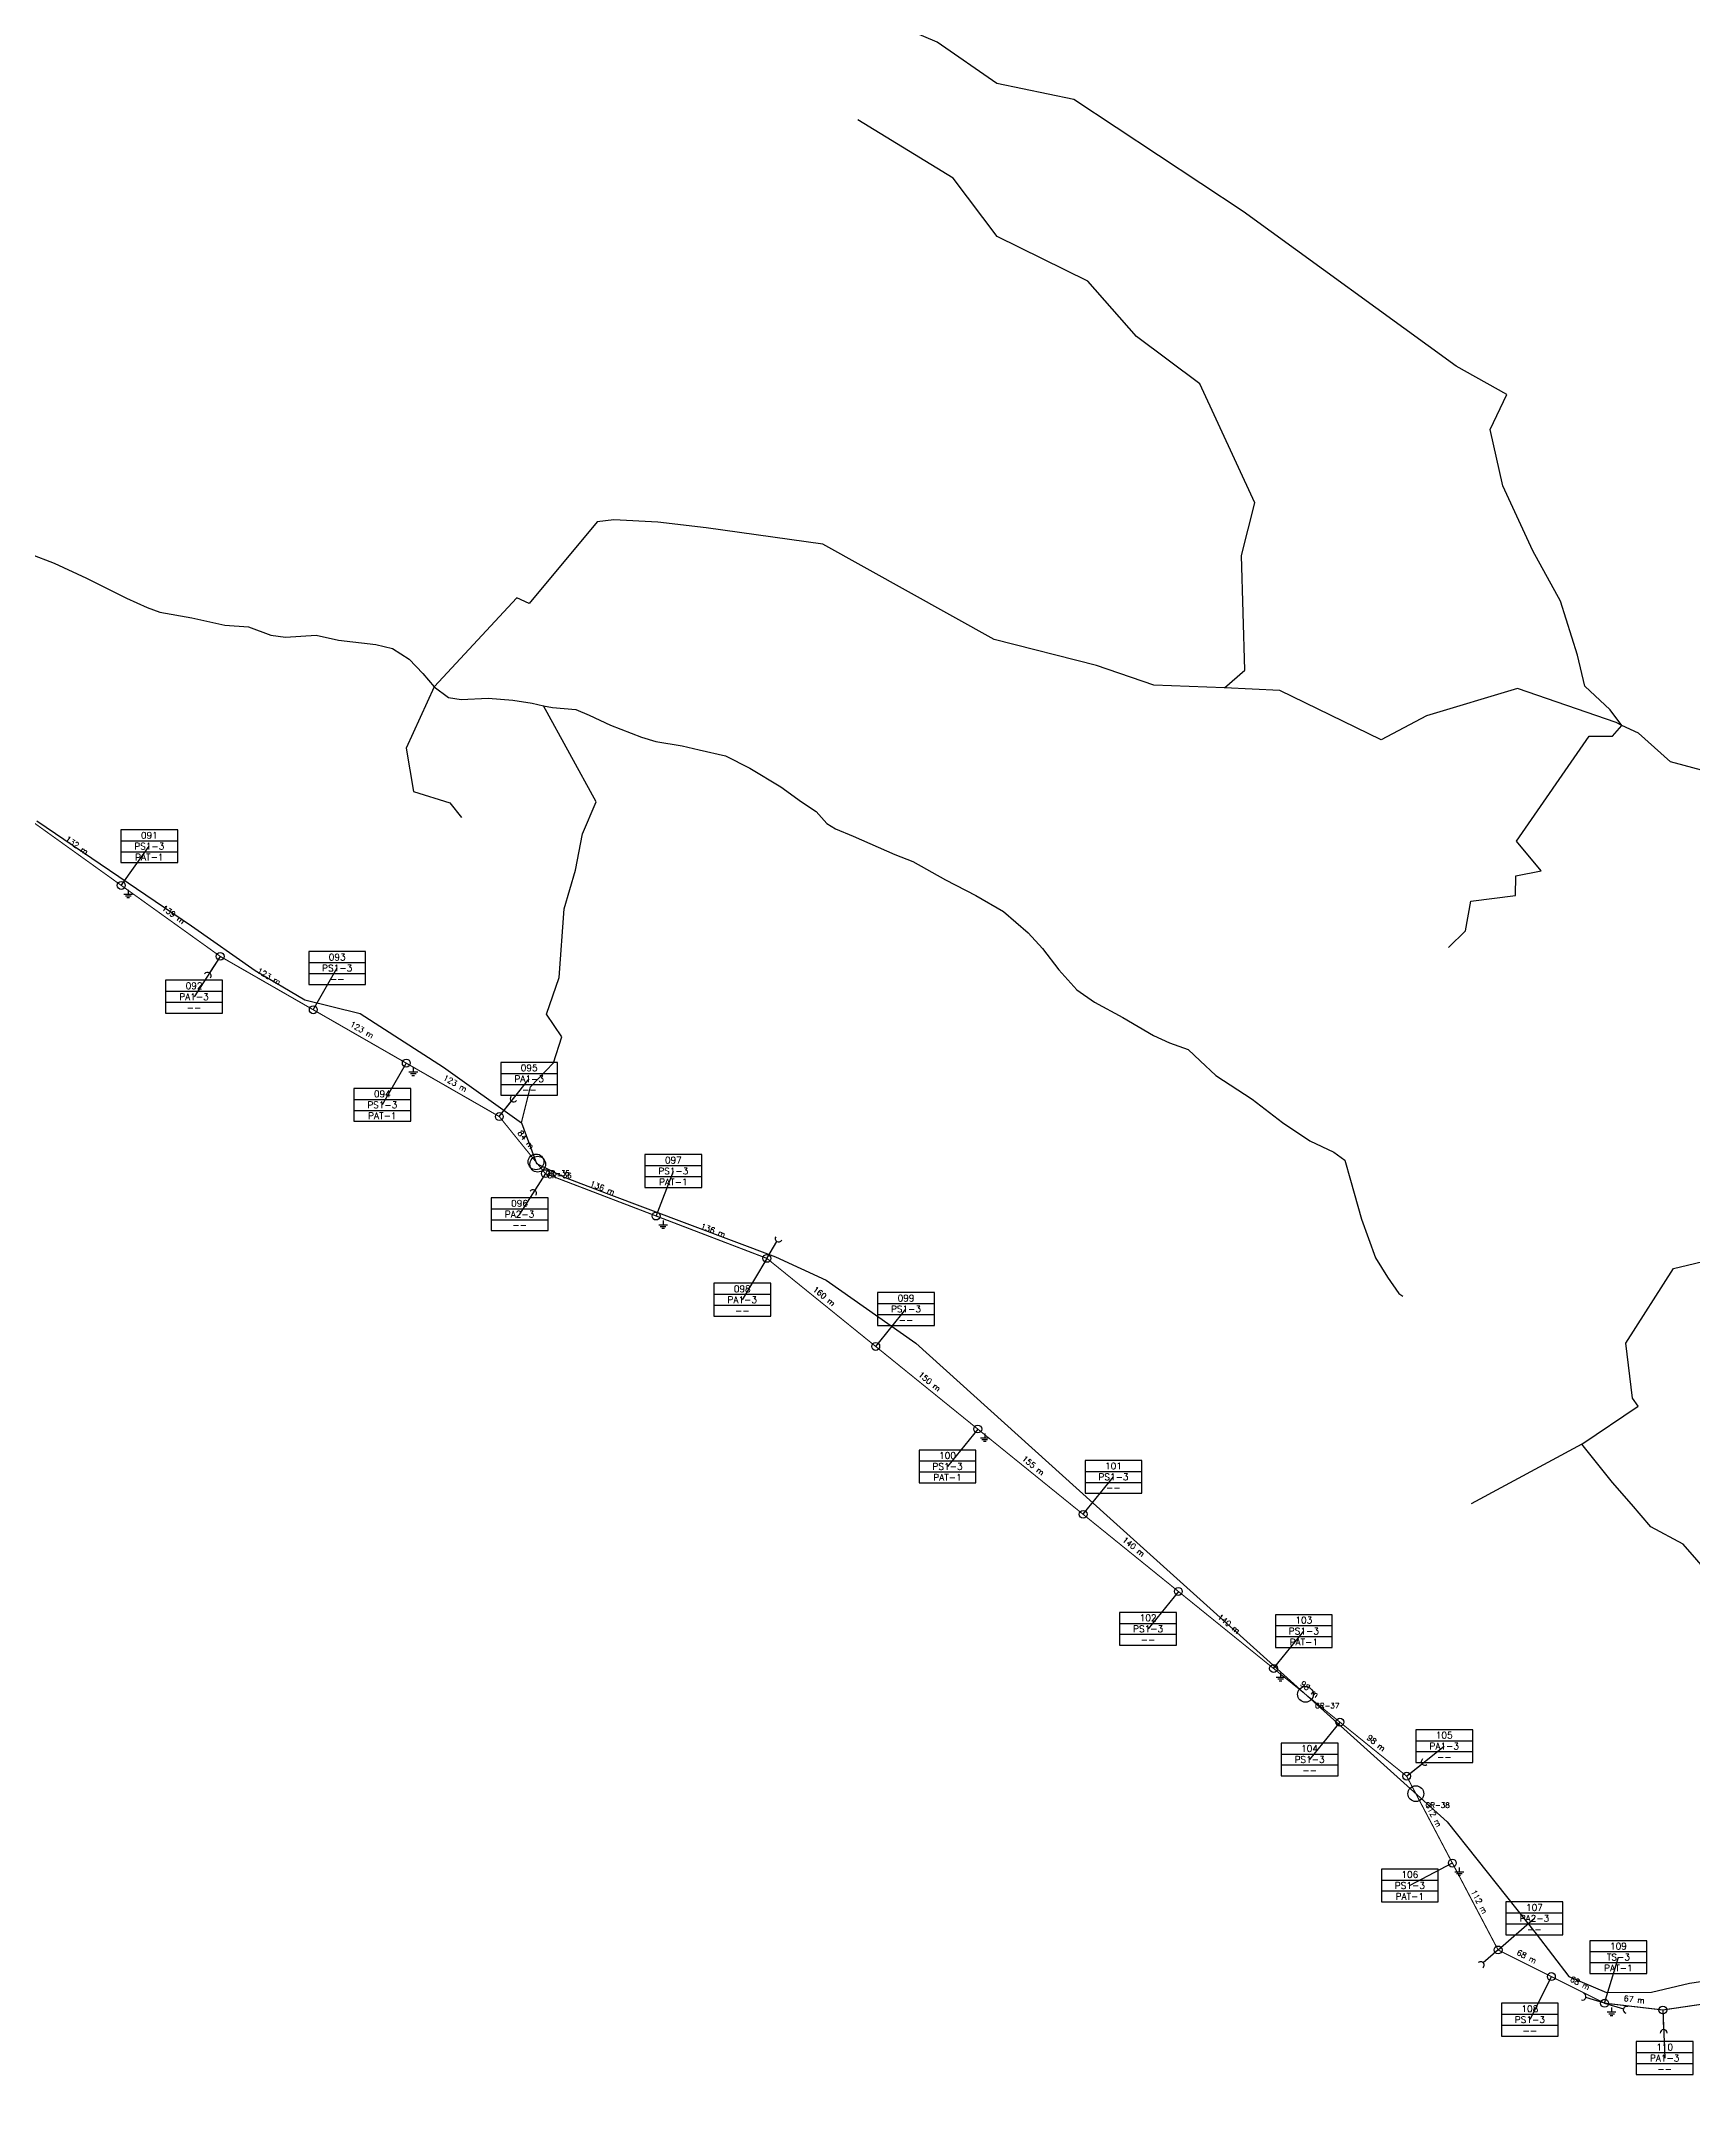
# Model space of a CAD drawing. Header units: metres. Extents: x 405922 to 419705, y 8261045 to 8275273.
# Drawn here: x 413096 to 414984, y 8261391 to 8263760 of the extents above; entities that cross this region are included whole.
import ezdxf
from ezdxf.enums import TextEntityAlignment as Align

# ---------------------------------------------------------------- set-up
doc = ezdxf.new("R2010")
doc.units = ezdxf.units.M
for name, color, linetype in [('CRUCES', 30, 'Continuous'), ('RP_CONDUCTOR', 5, 'Continuous'), ('RP_CUADROPOSTE', 5, 'Continuous'), ('RP_POSTE', 1, 'Continuous'), ('RP_PTIERRA', 2, 'Continuous'), ('RP_RETENIDA', 1, 'Continuous'), ('RP_VANO', 4, 'Continuous'), ('VIAS', 8, 'Continuous')]:
    doc.layers.add(name, color=color, linetype=linetype)
doc.styles.add('ROMANS', font='romans.shx')

# ---------------------------------------------------------------- blocks, each defined once
blk = doc.blocks.new('POSTE_LP')
blk.add_circle((0, 0), 0.9)
blk = doc.blocks.new('PAT')
for p, q in [((0, 0), (0, -1)), ((-1, -1), (1, -1)), ((-0.65, -1.4), (0.65, -1.4)), ((-0.3, -1.8), (0.3, -1.8))]:
    blk.add_line(p, q)
blk = doc.blocks.new('CUADRO_POSTE')
for p, q in [((0, 5), (13, 5)), ((0, 2.5), (13, 2.5))]:
    blk.add_line(p, q)
blk.add_lwpolyline([(0, 0), (13, 0), (13, 7.5), (0, 7.5)], close=True)
at = {"style": 'ROMANS'}
for tag, p in [('NUMERO', (6.5, 6.25)), ('ARMADO', (6.5, 3.75)), ('PAT', (6.5, 1.25))]:
    blk.add_attdef(tag, text='', height=1.5, dxfattribs=at).set_placement(p, align=Align.MIDDLE_CENTER)
blk = doc.blocks.new('RETENIDA')
blk.add_line((0, 0), (4.5, 0))
blk.add_arc((5.3, 0), 0.8, 90, 270)

msp = doc.modelspace()

# ---------------------------------------------------------------- linework, layer by layer
at = {"layer": 'CRUCES'}
for centre in [(413660.7, 8262479.8), (413662.7, 8262477.2), (414540.1, 8261871.3), (414666.3, 8261757.7)]:
    msp.add_circle(centre, 9, dxfattribs=at)
at = {"layer": 'RP_CONDUCTOR', "const_width": 1.25}
msp.add_lwpolyline([(412735.7, 8263119.3), (413299.8, 8262714.7), (413618.8, 8262531.6), (413671.5, 8262466.4), (413924.6, 8262369.5), (414655.8, 8261777.7), (414760.3, 8261579.1), (414882, 8261518.3), (414948.6, 8261510.5), (415043.6, 8261524.5), (415081.7, 8261552.6), (415391.3, 8261424.9), (415651.5, 8261391.6), (415812.3, 8261445.3), (415890.4, 8261519.8), (416017.8, 8261543.4)], dxfattribs=at)
at = {"layer": 'RP_CUADROPOSTE'}
for p, q in [((413186.7, 8262795.8), (413218.8, 8262840.5)), ((413299.8, 8262714.7), (413269.9, 8262668.6)), ((413406.2, 8262653.7), (413433.5, 8262701.4)), ((413512.5, 8262592.7), (413485.1, 8262544.9)), ((413618.8, 8262531.6), (413653, 8262574.7)), ((413671.5, 8262466.4), (413642, 8262419.9)), ((413798, 8262417.9), (413817.7, 8262469.3)), ((413924.6, 8262369.5), (413896.5, 8262322.2)), ((414049, 8262268.9), (414083.6, 8262311.6)), ((414165.6, 8262174.5), (414131, 8262131.7)), ((414286.1, 8262077), (414320.7, 8262119.7)), ((414394.9, 8261988.9), (414360.3, 8261946.1)), ((414503.7, 8261900.8), (414538.3, 8261943.6)), ((414579.5, 8261839.5), (414544.9, 8261796.7)), ((414655.8, 8261777.7), (414698.8, 8261812)), ((414708, 8261678.4), (414659.4, 8261652.8)), ((414760.3, 8261579.1), (414801.8, 8261615.3)), ((414821.2, 8261548.7), (414796.6, 8261499.5)), ((414882, 8261518.2), (414897.8, 8261570.9)), ((414948.6, 8261510.5), (414950.7, 8261455.6))]:
    msp.add_line(p, q, dxfattribs=at)
at = {"layer": 'VIAS'}
for points in [[(414703.7, 8262724.9), (414723.1, 8262743.7), (414729, 8262777.8), (414780.2, 8262784.1), (414780.7, 8262806.8), (414809.7, 8262812.3), (414781.3, 8262846.3), (414864.3, 8262966.3), (414891.2, 8262966.4), (414901.7, 8262978.7), (414888.5, 8262996.6), (414859.6, 8263023.5), (414851.1, 8263059), (414831.6, 8263120.6), (414800.1, 8263178.3), (414765.7, 8263252.4), (414751.4, 8263316.8), (414770.3, 8263356.9), (414712.3, 8263389.2), (414469.1, 8263565.9), (414275.4, 8263693.9), (414187.5, 8263712.4), (414119.1, 8263759.7), (414053, 8263787.8)], [(414447.5, 8263021.6), (414471, 8263041.7), (414467.1, 8263172.8), (414482.4, 8263233), (414419.3, 8263369.2), (414347, 8263423.1), (414291.6, 8263486.5), (414187.8, 8263537.6), (414137.7, 8263604.3), (414028.5, 8263670.7)], [(415220, 8262866.6), (414957.2, 8262937.2), (414920.8, 8262969.8), (414901.7, 8262978.7), (414895.2, 8262981.8), (414782.6, 8263020.8), (414678.4, 8262989.7), (414626.7, 8262962), (414510.8, 8263018.5), (414447.5, 8263021.6), (414366.7, 8263024.6), (414301.4, 8263047.1), (414184.2, 8263076.7), (413988.6, 8263185.7), (413855.3, 8263204.6), (413800, 8263211.1), (413749.6, 8263213.5), (413730.6, 8263211.2), (413653, 8263118.1), (413638.9, 8263124.6), (413544.4, 8263022.7), (413512.4, 8262952.5), (413520.6, 8262903.1), (413562.4, 8262890.1), (413575.6, 8262873.4)], [(413082.1, 8263174.9), (413110.1, 8263164.2), (413147, 8263146.9), (413192.8, 8263124.1), (413216.4, 8263113.4), (413230.8, 8263108.2), (413267.4, 8263101.5), (413305.1, 8263093.4), (413332, 8263091.3), (413357.5, 8263081.7), (413374.4, 8263079.5), (413409.6, 8263081.9), (413434.9, 8263076.1), (413477.8, 8263071.3), (413496.8, 8263066.4), (413515.9, 8263054.3), (413531.4, 8263038.1), (413544.4, 8263022.7), (413560.8, 8263010.6), (413575.2, 8263008.1), (413605.9, 8263009.8), (413634.2, 8263007.5), (413656.2, 8263004), (413669.5, 8263001.2), (413679.5, 8262999.1), (413706.1, 8262996.8), (413721.5, 8262990.5), (413745.7, 8262978.8), (413781.3, 8262965.2), (413797.8, 8262960.1), (413827.7, 8262955.4), (413847.4, 8262950.6), (413877.2, 8262943.9), (413905.3, 8262929.7), (413940.6, 8262908.4), (413964.3, 8262891.5), (413981.1, 8262880.1), (413993.2, 8262866.5), (414003.1, 8262860.4), (414023.3, 8262851.9), (414070.9, 8262831.3), (414091.4, 8262823.1), (414128.8, 8262802.3), (414163.6, 8262784.4), (414195, 8262766.1), (414223.4, 8262741.5), (414239.5, 8262723.7), (414258.2, 8262699.4), (414278.7, 8262676.5), (414299, 8262662.3), (414331.6, 8262644.7), (414366.3, 8262624.4), (414384.9, 8262616), (414406, 8262608.1), (414420, 8262595.3), (414437.6, 8262578.5), (414479.1, 8262551.3), (414514, 8262525), (414545.1, 8262504), (414572.7, 8262490.9), (414585, 8262481.8), (414591.8, 8262458.9), (414604.2, 8262414.2), (414620.3, 8262370), (414633.9, 8262347.9), (414647, 8262329.4), (414651.5, 8262326.3)], [(413644.3, 8262524.3), (413654.6, 8262565.5), (413680.6, 8262593), (413690.1, 8262622.9), (413672.7, 8262648.5), (413687.1, 8262690.5), (413692.9, 8262768.9), (413705.8, 8262813.3), (413713.7, 8262854.8), (413729.5, 8262891.3), (413669.5, 8263001.2)], [(413090.4, 8262869.5), (413267, 8262749.5), (413339.8, 8262698.5), (413396.6, 8262665.2), (413459.9, 8262649.4), (413555, 8262588.2), (413644.3, 8262524.3), (413661.4, 8262477.9), (413694, 8262462), (413740.9, 8262443.9), (413934.5, 8262371.2), (413992.4, 8262344.7), (414094.7, 8262272.7), (414313.1, 8262075.7), (414702.2, 8261725.4), (414803.8, 8261597.7), (414841.3, 8261548.9), (414884.2, 8261530.6), (414935.7, 8261530.8), (414979.2, 8261541.2), (415002.3, 8261544.6)], [(415003, 8262007.1), (414971.9, 8262042.9), (414934.8, 8262062.7), (414912.9, 8262088.6), (414891.1, 8262113.2), (414856.1, 8262157.2), (414920.4, 8262200.7), (414913.8, 8262209.8), (414906.2, 8262272.5), (414960.7, 8262358), (415010.3, 8262369.9)], [(414856.1, 8262157.2), (414729.7, 8262088.9)]]:
    msp.add_lwpolyline(points, dxfattribs=at)

# ---------------------------------------------------------------- block references
at = {"layer": 'RP_CUADROPOSTE', "xscale": 5, "yscale": 5}
for p, values in [((413186.3, 8262821.8), {'NUMERO': '091', 'ARMADO': 'PS1-3', 'PAT': 'PAT-1'}), ((413401, 8262682.6), {'NUMERO': '093', 'ARMADO': 'PS1-3', 'PAT': '--'}), ((413237.4, 8262649.8), {'NUMERO': '092', 'ARMADO': 'PA1-3', 'PAT': '--'}), ((413620.5, 8262555.9), {'NUMERO': '095', 'ARMADO': 'PA1-3', 'PAT': '--'}), ((413452.6, 8262526.2), {'NUMERO': '094', 'ARMADO': 'PS1-3', 'PAT': 'PAT-1'}), ((413785.2, 8262450.6), {'NUMERO': '097', 'ARMADO': 'PS1-3', 'PAT': 'PAT-1'}), ((413609.5, 8262401.2), {'NUMERO': '096', 'ARMADO': 'PA2-3', 'PAT': '--'}), ((413864, 8262303.5), {'NUMERO': '098', 'ARMADO': 'PA1-3', 'PAT': '--'}), ((414051.1, 8262292.9), {'NUMERO': '099', 'ARMADO': 'PS1-3', 'PAT': '--'}), ((414098.5, 8262113), {'NUMERO': '100', 'ARMADO': 'PS1-3', 'PAT': 'PAT-1'}), ((414288.2, 8262101), {'NUMERO': '101', 'ARMADO': 'PS1-3', 'PAT': '--'}), ((414327.8, 8261927.4), {'NUMERO': '102', 'ARMADO': 'PS1-3', 'PAT': '--'}), ((414505.8, 8261924.8), {'NUMERO': '103', 'ARMADO': 'PS1-3', 'PAT': 'PAT-1'}), ((414512.4, 8261778), {'NUMERO': '104', 'ARMADO': 'PS1-3', 'PAT': '--'}), ((414666.3, 8261793.3), {'NUMERO': '105', 'ARMADO': 'PA1-3', 'PAT': '--'}), ((414626.9, 8261634), {'NUMERO': '106', 'ARMADO': 'PS1-3', 'PAT': 'PAT-1'}), ((414769.3, 8261596.5), {'NUMERO': '107', 'ARMADO': 'PA2-3', 'PAT': '--'}), ((414865.3, 8261552.2), {'NUMERO': '109', 'ARMADO': 'TS-3', 'PAT': 'PAT-1'}), ((414764.1, 8261480.7), {'NUMERO': '108', 'ARMADO': 'PS1-3', 'PAT': '--'}), ((414918.2, 8261436.8), {'NUMERO': '110', 'ARMADO': 'PA1-3', 'PAT': '--'})]:
    msp.add_blockref('CUADRO_POSTE', p, dxfattribs=at).add_auto_attribs(values)
at = {"layer": 'RP_POSTE', "xscale": 5, "yscale": 5}
for p in [(413186.7, 8262795.8), (413299.8, 8262714.7), (413406.2, 8262653.7), (413512.5, 8262592.7), (413618.8, 8262531.6), (413671.5, 8262466.4), (413798, 8262417.9), (413924.6, 8262369.5), (414049, 8262268.9), (414165.6, 8262174.5), (414286.1, 8262077), (414394.9, 8261988.9), (414503.7, 8261900.8), (414579.5, 8261839.5), (414655.8, 8261777.7), (414708, 8261678.4), (414760.3, 8261579.1), (414821.2, 8261548.7), (414882, 8261518.2), (414948.6, 8261510.5)]:
    msp.add_blockref('POSTE_LP', p, dxfattribs=at)
at = {"layer": 'RP_PTIERRA', "xscale": 5, "yscale": 5}
for p in [(413194.7, 8262790.8), (413520.5, 8262587.7), (413806, 8262412.9), (414173.6, 8262169.5), (414511.7, 8261895.8), (414716, 8261673.4), (414890, 8261513.2)]:
    msp.add_blockref('PAT', p, dxfattribs=at)
at = {"layer": 'RP_RETENIDA', "xscale": 5, "yscale": 5}
for p, rotation in [((413299.8, 8262714.7), 237.0648844105853), ((413618.8, 8262531.6), 51.53940089636104), ((413671.5, 8262466.4), 237.6137056217329), ((413924.6, 8262369.5), 59.28603605194795), ((414655.8, 8261777.7), 38.59684349846418), ((414760.3, 8261579.1), 221.0897929737569), ((414882, 8261518.2), 163.3333488614173), ((414882, 8261518.2), 343.3333488614173), ((414948.6, 8261510.5), 272.2149898535757)]:
    msp.add_blockref('RETENIDA', p, dxfattribs=dict(at, rotation=rotation))

# ---------------------------------------------------------------- texts
at = {"layer": 'CRUCES', "style": 'ROMANS'}
for s, p in [('CR-35', (413671.7, 8262463.8)), ('CR-36', (413673.7, 8262461.2)), ('CR-37', (414551.1, 8261855.3)), ('CR-38', (414677.3, 8261741.7))]:
    msp.add_text(s, height=6, dxfattribs=at).set_placement(p)
at = {"layer": 'RP_VANO', "style": 'ROMANS'}
for s, rotation, p in [('132 m', -35.6443, (413132.9, 8262837.4)), ('139 m', -35.6478, (413243.3, 8262758.3)), ('123 m', -29.8562, (413353, 8262687.2)), ('123 m', -29.8562, (413459.3, 8262626.2)), ('123 m', -29.8562, (413565.7, 8262565.1)), ('84 m', -51.1011, (413645.2, 8262502)), ('136 m', -20.9386, (413734.8, 8262445.2)), ('136 m', -20.9331, (413861.3, 8262396.7)), ('160 m', -38.9875, (413986.8, 8262322.2)), ('150 m', -38.9879, (414107.3, 8262224.7)), ('155 m', -38.9848, (414225.8, 8262128.7)), ('140 m', -38.9871, (414340.5, 8262035.9)), ('140 m', -38.9871, (414449.3, 8261947.8)), ('98 m', -38.993, (414541.6, 8261873.1)), ('98 m', -38.9834, (414617.6, 8261811.6)), ('112 m', -62.2474, (414681.9, 8261731.1)), ('112 m', -62.2429, (414734.2, 8261631.8)), ('68 m', -26.5613, (414790.7, 8261566.9)), ('68 m', -26.5613, (414851.6, 8261536.5)), ('67 m', -6.6159, (414915.3, 8261517.4))]:
    msp.add_text(s, height=6.5, rotation=rotation, dxfattribs=at).set_placement(p, align=Align.BOTTOM_CENTER)

doc.saveas('drawing.dxf')
